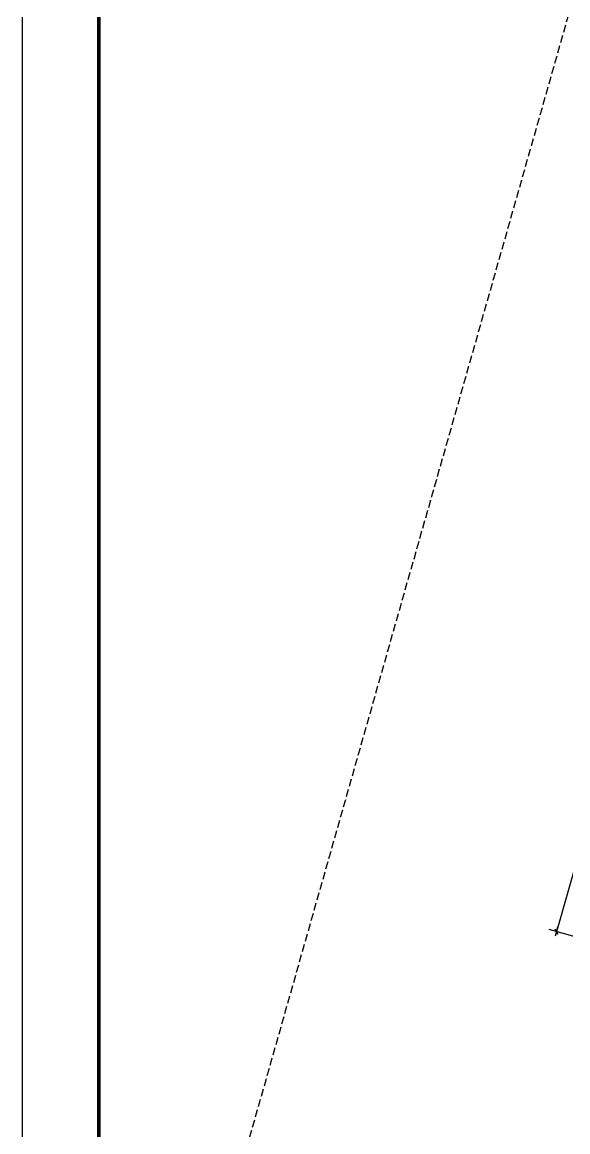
# Model space of a CAD drawing. Header units: millimetres. Extents: x 221342 to 221936, y -165780 to -165359.
# Drawn here: x 221341.7 to 221430.6, y -165687.9 to -165507.1 of the extents above; entities that cross this region are included whole.
import ezdxf

# ---------------------------------------------------------------- set-up
doc = ezdxf.new("R2010")
doc.units = ezdxf.units.MM
doc.linetypes.add('DASH', pattern=[0.35, 0.25, -0.1])
for name, color, linetype in [('COLUMN', 220, 'Continuous'), ('TK', 3, 'Continuous'), ('轴网标注', 240, 'Continuous')]:
    doc.layers.add(name, color=color, linetype=linetype)
doc.styles.add('-仿宋_GB2312', font='', dxfattribs={"width": 0.8})
doc.styles.add('dim_font', font='SIMPLEX.shx', dxfattribs={"width": 0.8})
doc.styles.get('-仿宋_GB2312').set_extended_font_data('FangSong_GB2312')
doc.dimstyles.new('AXIS150', dxfattribs={"dimscale": 1.5, "dimtxt": 300, "dimasz": 1, "dimexe": 250, "dimexo": 300, "dimgap": 150, "dimtad": 1, "dimdec": 0, "dimtxsty": 'dim_font', "dimblk": '_DIMX', "dimblk1": '_DIMX', "dimblk2": '_DIMX', "dimcen": 2.5, "dimse1": 1, "dimse2": 1, "dimclrt": 9, "dimazin": 3, "dimtfac": 1, "dimtdec": 0, "dimtix": 1, "dimtmove": 2, "dimatfit": 3, "dimldrblk": '_DIMX'})

# ---------------------------------------------------------------- blocks, each defined once
blk = doc.blocks.new('_DIMX')
blk.add_line((-150, 0), (150, 0))
at = {"const_width": 50}
blk.add_lwpolyline([(-70, -70), (70, 70)], dxfattribs=at)
blk = doc.blocks.new('*D141')
at = {"layer": 'Defpoints', "color": 0, "linetype": 'Continuous', "transparency": 16777216}
for p in [(221496.5, -165456.12), (221428.71, -165655.33), (221439.34, -165658.35)]:
    blk.add_point(p, dxfattribs=at)
at = {"layer": '轴网标注', "color": 0, "linetype": 'Continuous', "lineweight": -2, "transparency": 16777216}
for p, q in [((221496.5, -165456.12), (221484.93, -165452.83)), ((221486.13, -165453.18), (221428.71, -165655.33)), ((221439.34, -165658.35), (221427.51, -165654.99))]:
    blk.add_line(p, q, dxfattribs=at)
at = {"layer": '轴网标注', "color": 0, "linetype": 'Continuous', "lineweight": -2, "transparency": 16777216, "xscale": 0.005, "yscale": 0.005, "zscale": 0.005}
for p, rotation in [((221486.13, -165453.18), 74.14276208731073), ((221428.71, -165655.33), 254.1427620873107)]:
    blk.add_blockref('_DIMX', p, dxfattribs=dict(at, rotation=rotation))
at = {"layer": '轴网标注', "color": 9, "linetype": 'Continuous', "transparency": 16777216, "insert": (221456.03, -165553.86), "char_height": 1.4, "attachment_point": 5, "rotation": 74.1428, "style": '-仿宋_GB2312'}
blk.add_mtext('\\A1;210.15m', dxfattribs=at)

msp = doc.modelspace()

# ---------------------------------------------------------------- linework, layer by layer
at = {"layer": 'COLUMN', "color": 211, "linetype": 'DASH', "ltscale": 5, "flags": 128}
msp.add_lwpolyline([(221377.584, -165692.787), (221605.982, -165757.663), (221638.771, -165642.23), (221841.266, -165699.749), (221826.696, -165494.171), (221465.005, -165385.02)], close=True, dxfattribs=at)
at = {"layer": 'TK'}
msp.add_lwpolyline([(221341.684, -165779.755), (221936.184, -165779.755), (221936.184, -165359.255), (221341.684, -165359.255)], close=True, dxfattribs=at)
at = {"layer": 'TK', "const_width": 0.6}
msp.add_lwpolyline([(221354.184, -165774.755), (221931.184, -165774.755), (221931.184, -165364.255), (221354.184, -165364.255)], close=True, dxfattribs=at)

# ---------------------------------------------------------------- dimensions: what is measured, and where the dimension line sits
at = {"layer": '轴网标注', "color": 77, "linetype": 'Continuous'}
dim = msp.add_linear_dim(base=(221428.712, -165655.332), p1=(221496.499, -165456.12), p2=(221439.343, -165658.351), angle=74.14276, dimstyle='AXIS150', override={"dimscale": 0.005, "dimtxt": 280, "dimexo": 0, "dimdec": 2, "dimpost": 'm', "dimtxsty": '-仿宋_GB2312', "dimsah": 1, "dimse1": 0, "dimse2": 0}, dxfattribs=at)
dim.commit()
dim.dimension.update_dxf_attribs({"geometry": '*D141', "text_midpoint": (221456.028, -165553.858)})

doc.saveas('drawing.dxf')
